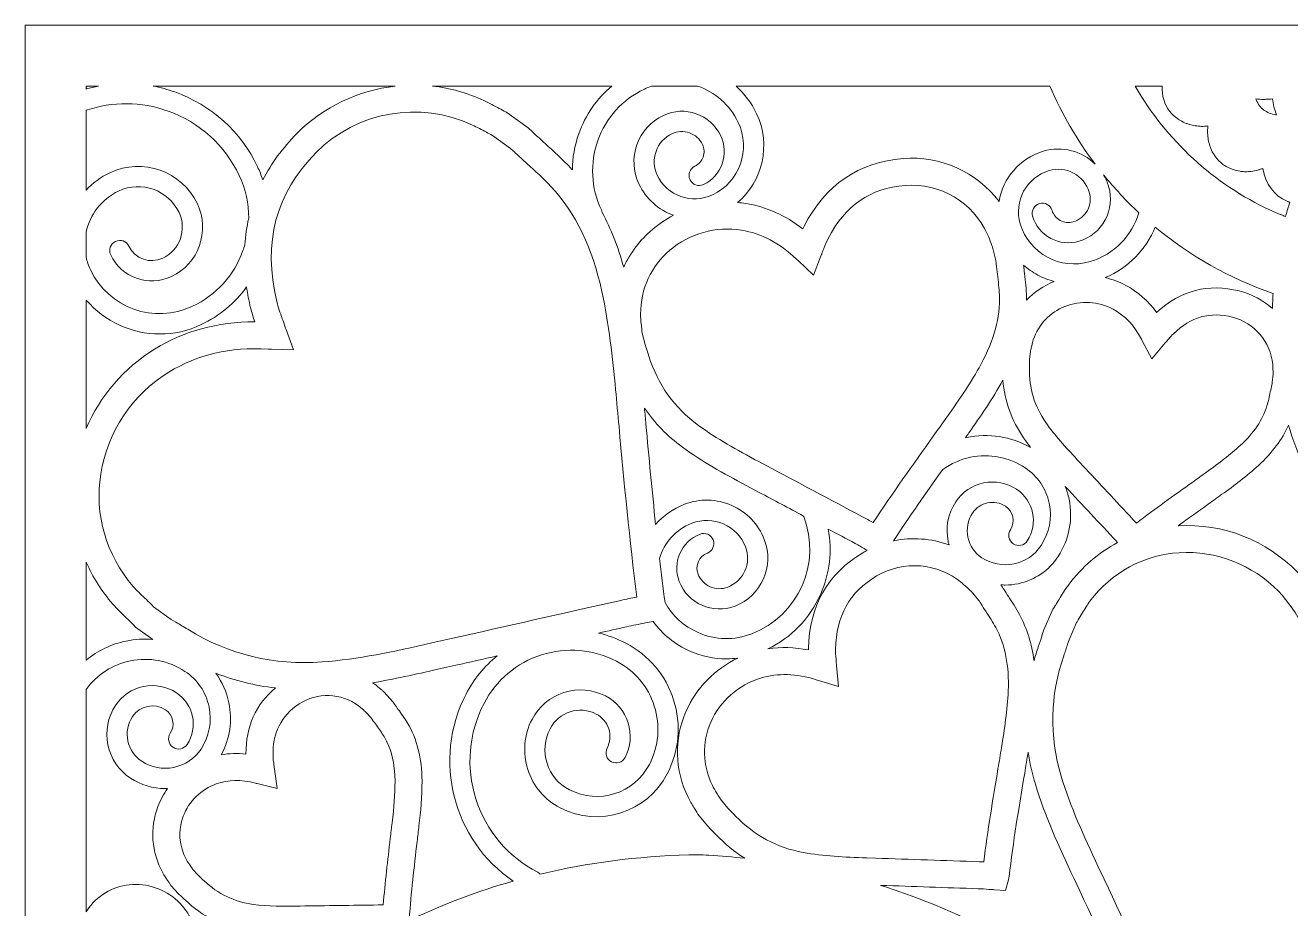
# Model space of a CAD drawing. Header units: millimetres. Extents: x 31 to 886, y -1164 to 562.
# Drawn here: x 31.5 to 218.8, y -733.7 to -602.9 of the extents above; entities that cross this region are included whole.
import ezdxf

# ---------------------------------------------------------------- set-up
doc = ezdxf.new("R2010")
doc.units = ezdxf.units.MM
doc.header["$MEASUREMENT"] = 0
doc.layers.add('Layer 2', color=7, linetype='Continuous')

msp = doc.modelspace()

# ---------------------------------------------------------------- linework, layer by layer
at = {"layer": 'Layer 2', "lineweight": 0}
msp.add_lwpolyline([(31.47, -602.86), (31.47, -1164.08), (190.16, -1164.08), (416.77, -1164.08), (416.77, -1010.46), (416.77, -602.86), (31.47, -602.86)], dxfattribs=at)
for points, knots in [([(42.3, -611.86), (41.69, -611.98), (41.08, -612.12), (40.47, -612.3), (40.47, -612.3), (40.47, -611.86), (40.47, -611.86), (40.47, -611.86), (42.3, -611.86), (42.3, -611.86)], [0, 0, 0, 0, 1, 1, 1, 2, 2, 2, 3, 3, 3, 3]), ([(71.67, -618.89), (69.56, -621.02), (67.88, -623.31), (66.63, -625.74), (66.4, -625.08), (66.15, -624.43), (65.85, -623.8), (63.38, -618.59), (59.03, -614.66), (53.61, -612.73), (52.55, -612.35), (51.48, -612.06), (50.41, -611.86), (50.41, -611.86), (86.23, -611.86), (86.23, -611.86), (80.82, -612.47), (75.65, -614.87), (71.67, -618.89)], [0, 0, 0, 0, 1, 1, 1, 2, 2, 2, 3, 3, 3, 4, 4, 4, 5, 5, 5, 6, 6, 6, 6]), ([(118.29, -611.86), (116.08, -613.71), (114.39, -616.13), (113.4, -618.92), (112.78, -620.66), (112.47, -622.46), (112.45, -624.26), (112.37, -624.18), (112.3, -624.09), (112.22, -624.01), (111, -622.7), (109.68, -621.5), (108.41, -620.34), (107.85, -619.84), (107.29, -619.33), (106.74, -618.81), (106.54, -618.63), (106.34, -618.44), (106.14, -618.26), (106.14, -618.26), (105.89, -618.04), (105.89, -618.04), (105.89, -618.04), (102.73, -615.75), (102.73, -615.75), (102.73, -615.75), (102.61, -615.68), (102.61, -615.68), (102.28, -615.51), (101.95, -615.34), (101.63, -615.16), (100.9, -614.77), (100.14, -614.37), (99.36, -614), (96.92, -612.86), (94.36, -612.15), (91.77, -611.86), (91.77, -611.86), (118.29, -611.86), (118.29, -611.86)], [0, 0, 0, 0, 1, 1, 1, 2, 2, 2, 3, 3, 3, 4, 4, 4, 5, 5, 5, 6, 6, 6, 7, 7, 7, 8, 8, 8, 9, 9, 9, 10, 10, 10, 11, 11, 11, 12, 12, 12, 13, 13, 13, 13]), ([(116.87, -630.56), (116.85, -630.43), (116.81, -630.3), (116.75, -630.18), (115.21, -626.94), (115.03, -623.3), (116.23, -619.92), (117.43, -616.54), (119.87, -613.84), (123.11, -612.3), (123.46, -612.13), (123.82, -611.98), (124.19, -611.86), (124.19, -611.86), (130.97, -611.86), (130.97, -611.86), (133.53, -612.74), (135.76, -614.6), (137.01, -617.24), (138.91, -621.24), (137.21, -626.05), (133.2, -627.96), (130.14, -629.41), (126.47, -628.11), (125.02, -625.05), (124.49, -623.94), (124.43, -622.69), (124.84, -621.53), (125.25, -620.37), (126.09, -619.44), (127.2, -618.91), (128.02, -618.52), (128.94, -618.47), (129.79, -618.78), (130.65, -619.08), (131.33, -619.7), (131.72, -620.52), (131.99, -621.1), (132.03, -621.75), (131.81, -622.36), (131.6, -622.96), (131.16, -623.45), (130.58, -623.73), (129.83, -624.08), (129.51, -624.98), (129.87, -625.73), (130.22, -626.47), (131.12, -626.79), (131.87, -626.44), (133.17, -625.82), (134.16, -624.72), (134.64, -623.36), (135.12, -622), (135.05, -620.53), (134.43, -619.23), (132.91, -616.05), (129.1, -614.69), (125.92, -616.2), (124.08, -617.08), (122.69, -618.61), (122.01, -620.53), (121.33, -622.44), (121.44, -624.51), (122.31, -626.34), (123.38, -628.59), (125.25, -630.19), (127.41, -630.99), (126.32, -631.56), (125.28, -632.26), (124.32, -633.08), (122.47, -634.65), (121.03, -636.54), (120.05, -638.66), (119.23, -635.69), (118.18, -633), (116.87, -630.56)], [0, 0, 0, 0, 1, 1, 1, 2, 2, 2, 3, 3, 3, 4, 4, 4, 5, 5, 5, 6, 6, 6, 7, 7, 7, 8, 8, 8, 9, 9, 9, 10, 10, 10, 11, 11, 11, 12, 12, 12, 13, 13, 13, 14, 14, 14, 15, 15, 15, 16, 16, 16, 17, 17, 17, 18, 18, 18, 19, 19, 19, 20, 20, 20, 21, 21, 21, 22, 22, 22, 23, 23, 23, 24, 24, 24, 25, 25, 25, 25]), ([(189.84, -623.41), (187.89, -621.49), (184.97, -620.66), (182.17, -621.5), (178.63, -622.55), (176.19, -625.52), (175.62, -628.93), (172.31, -624.61), (166.98, -622.14), (161.41, -622.58), (154.86, -623.09), (149.93, -626.46), (146.76, -632.59), (146.69, -632.73), (146.63, -632.87), (146.56, -633), (143.97, -630.99), (141.14, -629.73), (138.12, -629.24), (137.71, -629.18), (137.31, -629.13), (136.91, -629.1), (140.62, -625.93), (141.91, -620.55), (139.72, -615.95), (138.96, -614.36), (137.93, -612.98), (136.7, -611.86), (136.7, -611.86), (183.14, -611.86), (183.14, -611.86), (184.92, -616), (187.18, -619.87), (189.84, -623.41)], [0, 0, 0, 0, 1, 1, 1, 2, 2, 2, 3, 3, 3, 4, 4, 4, 5, 5, 5, 6, 6, 6, 7, 7, 7, 8, 8, 8, 9, 9, 9, 10, 10, 10, 11, 11, 11, 11]), ([(199.76, -611.86), (199.69, -613.25), (200.08, -614.55), (200.9, -615.61), (201.21, -616), (201.58, -616.36), (202.02, -616.68), (202.19, -616.81), (202.35, -616.9), (202.48, -616.97), (202.72, -617.11), (202.98, -617.25), (203.31, -617.38), (203.46, -617.43), (203.61, -617.48), (203.81, -617.53), (203.81, -617.53), (203.85, -617.55), (203.85, -617.55), (204.07, -617.61), (204.33, -617.68), (204.65, -617.73), (204.83, -617.75), (205.01, -617.77), (205.13, -617.78), (205.13, -617.78), (205.23, -617.79), (205.23, -617.79), (205.4, -617.81), (205.69, -617.84), (206.08, -617.8), (206.25, -617.79), (206.4, -617.77), (206.54, -617.76), (206.54, -617.76), (206.52, -617.92), (206.52, -617.92), (206.51, -618.07), (206.49, -618.26), (206.48, -618.44), (206.48, -618.75), (206.51, -619.01), (206.52, -619.1), (206.52, -619.1), (206.53, -619.24), (206.53, -619.24), (206.54, -619.4), (206.55, -619.58), (206.58, -619.77), (206.64, -620.1), (206.72, -620.36), (206.76, -620.47), (206.76, -620.47), (206.79, -620.57), (206.79, -620.57), (206.82, -620.7), (206.87, -620.89), (206.96, -621.1), (207.11, -621.46), (207.28, -621.74), (207.35, -621.85), (207.35, -621.85), (207.37, -621.88), (207.37, -621.88), (207.46, -622.05), (207.56, -622.21), (207.66, -622.35), (207.97, -622.75), (208.32, -623.11), (208.71, -623.41), (209.05, -623.67), (209.42, -623.88), (209.87, -624.07), (209.96, -624.11), (210.06, -624.15), (210.13, -624.18), (210.53, -624.32), (210.93, -624.42), (211.3, -624.47), (211.38, -624.49), (211.46, -624.5), (211.56, -624.5), (211.73, -624.52), (211.92, -624.53), (212.1, -624.53), (212.1, -624.53), (212.11, -624.53), (212.11, -624.53), (212.22, -624.54), (212.4, -624.53), (212.52, -624.52), (212.52, -624.52), (212.56, -624.51), (212.56, -624.51), (212.67, -624.51), (212.79, -624.5), (212.88, -624.49), (213.27, -624.44), (213.64, -624.37), (214.01, -624.27), (214.08, -624.25), (214.15, -624.23), (214.22, -624.2), (214.37, -624.15), (214.53, -624.1), (214.68, -624.04), (215.06, -626.33), (216.35, -628.13), (218.25, -628.9), (218.33, -628.94), (218.42, -628.97), (218.51, -629), (218.56, -629.02), (218.61, -629.03), (218.65, -629.05), (218.62, -629.14), (218.59, -629.23), (218.57, -629.32), (218.36, -629.97), (218.19, -630.58), (218.02, -631.18), (217.9, -631.14), (217.77, -631.08), (217.66, -631.04), (217.6, -631.01), (217.53, -630.97), (217.42, -630.93), (217.42, -630.93), (217.33, -630.89), (217.33, -630.89), (217.31, -630.88), (217.26, -630.86), (217.24, -630.85), (216.78, -630.68), (216.26, -630.44), (215.9, -630.27), (215.9, -630.27), (215.8, -630.23), (215.8, -630.23), (207.41, -626.36), (200.35, -619.88), (195.78, -611.86), (195.78, -611.86), (199.76, -611.86), (199.76, -611.86)], [0, 0, 0, 0, 1, 1, 1, 2, 2, 2, 3, 3, 3, 4, 4, 4, 5, 5, 5, 6, 6, 6, 7, 7, 7, 8, 8, 8, 9, 9, 9, 10, 10, 10, 11, 11, 11, 12, 12, 12, 13, 13, 13, 14, 14, 14, 15, 15, 15, 16, 16, 16, 17, 17, 17, 18, 18, 18, 19, 19, 19, 20, 20, 20, 21, 21, 21, 22, 22, 22, 23, 23, 23, 24, 24, 24, 25, 25, 25, 26, 26, 26, 27, 27, 27, 28, 28, 28, 29, 29, 29, 30, 30, 30, 31, 31, 31, 32, 32, 32, 33, 33, 33, 34, 34, 34, 35, 35, 35, 36, 36, 36, 37, 37, 37, 38, 38, 38, 39, 39, 39, 40, 40, 40, 41, 41, 41, 42, 42, 42, 43, 43, 43, 44, 44, 44, 45, 45, 45, 46, 46, 46, 47, 47, 47, 48, 48, 48, 48]), ([(40.47, -615.44), (44.4, -614.11), (48.63, -614.14), (52.6, -615.55), (57.27, -617.22), (61.01, -620.6), (63.13, -625.08), (64.09, -627.09), (64.56, -629.25), (64.54, -631.41), (64.25, -632.69), (64.05, -634.01), (63.96, -635.37), (63.88, -635.65), (63.79, -635.93), (63.69, -636.21), (62.39, -639.87), (59.74, -642.8), (56.22, -644.46), (50.57, -647.14), (43.8, -644.73), (41.12, -639.08), (40.82, -638.46), (40.61, -637.82), (40.47, -637.17), (40.47, -637.17), (40.47, -633.49), (40.47, -633.49), (41.03, -630.91), (42.73, -628.61), (45.29, -627.39), (48.63, -625.81), (52.65, -627.24), (54.23, -630.58), (55.43, -633.11), (54.35, -636.14), (51.82, -637.34), (49.95, -638.23), (47.7, -637.43), (46.82, -635.56), (46.46, -634.81), (45.57, -634.49), (44.82, -634.85), (44.07, -635.2), (43.75, -636.1), (44.11, -636.84), (45.7, -640.21), (49.74, -641.65), (53.11, -640.05), (57.13, -638.15), (58.85, -633.32), (56.94, -629.3), (54.65, -624.46), (48.84, -622.39), (44, -624.68), (42.63, -625.33), (41.45, -626.21), (40.47, -627.26), (40.47, -627.26), (40.47, -615.44), (40.47, -615.44)], [0, 0, 0, 0, 1, 1, 1, 2, 2, 2, 3, 3, 3, 4, 4, 4, 5, 5, 5, 6, 6, 6, 7, 7, 7, 8, 8, 8, 9, 9, 9, 10, 10, 10, 11, 11, 11, 12, 12, 12, 13, 13, 13, 14, 14, 14, 15, 15, 15, 16, 16, 16, 17, 17, 17, 18, 18, 18, 19, 19, 19, 20, 20, 20, 20]), ([(97.66, -617.62), (98.35, -617.94), (99.02, -618.3), (99.73, -618.69), (100.03, -618.85), (100.33, -619.01), (100.63, -619.16), (100.63, -619.16), (103.28, -621.08), (103.28, -621.08), (103.28, -621.08), (103.46, -621.23), (103.46, -621.23), (103.64, -621.4), (103.82, -621.56), (104, -621.73), (104.57, -622.26), (105.15, -622.78), (105.72, -623.31), (106.99, -624.46), (108.19, -625.54), (109.28, -626.73), (112.95, -630.69), (115.42, -635.78), (116.82, -642.27), (117.87, -647.1), (118.42, -652.11), (118.86, -656.81), (119.03, -658.63), (119.19, -660.46), (119.36, -662.28), (120.12, -670.56), (120.9, -679.1), (122.02, -687.52), (121.23, -687.67), (120.42, -687.82), (119.61, -688), (111.18, -689.9), (102.75, -691.8), (94.33, -693.71), (94.33, -693.71), (91.66, -694.31), (91.66, -694.31), (85.93, -695.61), (80.75, -696.71), (75.4, -697.12), (68.3, -697.66), (61.61, -696.03), (55.51, -692.28), (54.93, -691.92), (54.35, -691.58), (53.77, -691.24), (53.77, -691.24), (53.08, -690.83), (53.08, -690.83), (53.08, -690.83), (50.46, -688.94), (50.46, -688.94), (50.34, -688.81), (50.23, -688.69), (50.1, -688.57), (49.79, -688.26), (49.47, -687.96), (49.15, -687.66), (48.53, -687.08), (47.95, -686.53), (47.45, -685.95), (43.41, -681.22), (41.7, -675.31), (42.64, -669.31), (43.63, -663.04), (47.3, -657.54), (52.72, -654.21), (56.96, -651.61), (61.77, -650.49), (67.43, -650.79), (67.59, -650.8), (67.74, -650.81), (67.92, -650.81), (67.92, -650.81), (71.17, -650.93), (71.17, -650.93), (71.17, -650.93), (70.07, -647.9), (70.07, -647.9), (70.02, -647.77), (69.98, -647.67), (69.95, -647.56), (69.81, -647.14), (69.66, -646.72), (69.51, -646.3), (69.2, -645.42), (68.91, -644.59), (68.71, -643.77), (66.61, -634.98), (68.51, -627.76), (74.51, -621.71), (80.55, -615.61), (89.86, -613.96), (97.66, -617.62)], [0, 0, 0, 0, 1, 1, 1, 2, 2, 2, 3, 3, 3, 4, 4, 4, 5, 5, 5, 6, 6, 6, 7, 7, 7, 8, 8, 8, 9, 9, 9, 10, 10, 10, 11, 11, 11, 12, 12, 12, 13, 13, 13, 14, 14, 14, 15, 15, 15, 16, 16, 16, 17, 17, 17, 18, 18, 18, 19, 19, 19, 20, 20, 20, 21, 21, 21, 22, 22, 22, 23, 23, 23, 24, 24, 24, 25, 25, 25, 26, 26, 26, 27, 27, 27, 28, 28, 28, 29, 29, 29, 30, 30, 30, 31, 31, 31, 32, 32, 32, 33, 33, 33, 33]), ([(214.8, -613.83), (214.9, -613.83), (215.01, -613.82), (215.12, -613.81), (215.39, -613.81), (215.72, -613.79), (216.08, -613.74), (216.18, -614.56), (216.39, -615.35), (216.7, -616.11), (216.65, -616.1), (216.61, -616.1), (216.56, -616.1), (216.24, -616.06), (215.92, -615.98), (215.61, -615.85), (215.31, -615.72), (215.05, -615.57), (214.82, -615.4), (214.59, -615.22), (214.38, -615.01), (214.19, -614.76), (213.98, -614.5), (213.82, -614.21), (213.7, -613.91), (213.68, -613.86), (213.66, -613.81), (213.64, -613.75), (214.03, -613.8), (214.41, -613.83), (214.8, -613.83)], [0, 0, 0, 0, 1, 1, 1, 2, 2, 2, 3, 3, 3, 4, 4, 4, 5, 5, 5, 6, 6, 6, 7, 7, 7, 8, 8, 8, 9, 9, 9, 10, 10, 10, 10]), ([(196.31, -630.61), (195.31, -633.96), (192.69, -636.77), (189.09, -637.84), (184.7, -639.15), (180.07, -636.65), (178.76, -632.26), (177.76, -628.91), (179.67, -625.37), (183.02, -624.37), (184.25, -624.01), (185.54, -624.14), (186.66, -624.74), (187.78, -625.35), (188.6, -626.36), (188.96, -627.58), (189.23, -628.48), (189.13, -629.43), (188.69, -630.26), (188.24, -631.08), (187.5, -631.69), (186.6, -631.96), (185.95, -632.15), (185.27, -632.08), (184.68, -631.76), (184.09, -631.44), (183.66, -630.91), (183.47, -630.27), (183.23, -629.47), (182.4, -629.02), (181.6, -629.26), (180.81, -629.49), (180.36, -630.33), (180.59, -631.12), (181.02, -632.53), (181.96, -633.7), (183.26, -634.4), (184.55, -635.1), (186.04, -635.25), (187.46, -634.83), (189.12, -634.33), (190.5, -633.22), (191.33, -631.68), (192.15, -630.15), (192.34, -628.39), (191.84, -626.72), (191.65, -626.1), (191.4, -625.52), (191.08, -624.99), (192.7, -626.98), (194.44, -628.86), (196.31, -630.61)], [0, 0, 0, 0, 1, 1, 1, 2, 2, 2, 3, 3, 3, 4, 4, 4, 5, 5, 5, 6, 6, 6, 7, 7, 7, 8, 8, 8, 9, 9, 9, 10, 10, 10, 11, 11, 11, 12, 12, 12, 13, 13, 13, 14, 14, 14, 15, 15, 15, 16, 16, 16, 17, 17, 17, 17]), ([(175.67, -642.78), (175.78, -646.1), (174.89, -649.46), (172.92, -653.07), (171.52, -655.64), (169.9, -658.05), (167.89, -660.87), (167.22, -661.82), (166.54, -662.76), (165.87, -663.71), (162.91, -667.86), (159.86, -672.13), (156.99, -676.48), (156.73, -676.34), (156.46, -676.19), (156.19, -676.04), (151.46, -673.52), (146.72, -671), (141.98, -668.48), (141.98, -668.48), (140.05, -667.45), (140.05, -667.45), (136.77, -665.7), (133.83, -664.09), (131.11, -662.09), (127.53, -659.44), (125.13, -656.09), (123.77, -651.82), (123.64, -651.41), (123.5, -651), (123.37, -650.6), (123.37, -650.6), (123.21, -650.13), (123.21, -650.13), (123.21, -650.13), (122.75, -648.23), (122.75, -648.23), (122.75, -648.13), (122.75, -648.03), (122.74, -647.94), (122.71, -647.65), (122.68, -647.37), (122.65, -647.08), (122.6, -646.57), (122.55, -646.08), (122.55, -645.63), (122.56, -641.87), (124.11, -638.5), (126.9, -636.13), (129.78, -633.69), (133.74, -632.59), (137.48, -633.19), (140.46, -633.67), (143.13, -635.08), (145.63, -637.48), (145.7, -637.55), (145.78, -637.62), (145.87, -637.7), (145.87, -637.7), (148.17, -639.84), (148.17, -639.84), (148.17, -639.84), (149.29, -636.9), (149.29, -636.9), (149.32, -636.83), (149.34, -636.78), (149.36, -636.72), (149.47, -636.45), (149.58, -636.18), (149.68, -635.91), (149.89, -635.38), (150.09, -634.87), (150.32, -634.43), (152.84, -629.54), (156.57, -626.97), (161.72, -626.57), (166.89, -626.16), (171.78, -629.07), (173.9, -633.81), (174.09, -634.24), (174.27, -634.69), (174.45, -635.16), (174.52, -635.34), (174.59, -635.53), (174.66, -635.71), (174.66, -635.71), (175.13, -637.66), (175.13, -637.66), (175.13, -637.66), (175.14, -637.76), (175.14, -637.76), (175.16, -637.91), (175.18, -638.06), (175.2, -638.22), (175.25, -638.71), (175.31, -639.21), (175.37, -639.71), (175.51, -640.78), (175.63, -641.79), (175.67, -642.78)], [0, 0, 0, 0, 1, 1, 1, 2, 2, 2, 3, 3, 3, 4, 4, 4, 5, 5, 5, 6, 6, 6, 7, 7, 7, 8, 8, 8, 9, 9, 9, 10, 10, 10, 11, 11, 11, 12, 12, 12, 13, 13, 13, 14, 14, 14, 15, 15, 15, 16, 16, 16, 17, 17, 17, 18, 18, 18, 19, 19, 19, 20, 20, 20, 21, 21, 21, 22, 22, 22, 23, 23, 23, 24, 24, 24, 25, 25, 25, 26, 26, 26, 27, 27, 27, 28, 28, 28, 29, 29, 29, 30, 30, 30, 31, 31, 31, 32, 32, 32, 33, 33, 33, 33]), ([(216.18, -642.57), (216.13, -643.32), (216.11, -644.07), (216.09, -644.81), (214.71, -643.59), (213.03, -642.67), (211.16, -642.19), (206.62, -641.03), (202.51, -642.1), (198.94, -645.37), (197.7, -643.66), (196.18, -642.32), (194.4, -641.37), (193.42, -640.85), (192.38, -640.47), (191.33, -640.22), (194.78, -638.78), (197.38, -636.03), (198.73, -632.74), (203.85, -637), (209.74, -640.35), (216.18, -642.57)], [0, 0, 0, 0, 1, 1, 1, 2, 2, 2, 3, 3, 3, 4, 4, 4, 5, 5, 5, 6, 6, 6, 7, 7, 7, 7]), ([(179.67, -643.56), (179.68, -643.25), (179.67, -642.95), (179.66, -642.64), (179.62, -641.47), (179.48, -640.32), (179.34, -639.22), (179.31, -638.93), (179.28, -638.65), (179.24, -638.36), (179.88, -638.92), (180.58, -639.42), (181.34, -639.83), (182.13, -640.25), (182.95, -640.58), (183.79, -640.8), (182.21, -641.44), (180.82, -642.38), (179.67, -643.56)], [0, 0, 0, 0, 1, 1, 1, 2, 2, 2, 3, 3, 3, 4, 4, 4, 5, 5, 5, 6, 6, 6, 6]), ([(64.82, -644.7), (64.99, -645.41), (65.21, -646.09), (65.43, -646.75), (59.91, -646.79), (54.94, -648.15), (50.62, -650.8), (46.05, -653.61), (42.54, -657.73), (40.47, -662.55), (40.47, -662.55), (40.47, -643.53), (40.47, -643.53), (43.22, -646.74), (47.24, -648.56), (51.39, -648.56), (53.44, -648.56), (55.53, -648.11), (57.51, -647.18), (60.23, -645.89), (62.52, -643.96), (64.23, -641.59), (64.37, -642.61), (64.57, -643.65), (64.82, -644.7)], [0, 0, 0, 0, 1, 1, 1, 2, 2, 2, 3, 3, 3, 4, 4, 4, 5, 5, 5, 6, 6, 6, 7, 7, 7, 8, 8, 8, 8]), ([(216.07, -655.75), (216.07, -655.75), (216.06, -655.8), (216.06, -655.8), (216.04, -655.9), (216.02, -656), (215.99, -656.1), (215.92, -656.44), (215.84, -656.78), (215.77, -657.13), (215.62, -657.85), (215.48, -658.53), (215.28, -659.18), (214.64, -661.29), (213.34, -663.22), (211.31, -665.08), (209.82, -666.45), (208.22, -667.66), (206.28, -669.05), (205.61, -669.53), (204.95, -670), (204.28, -670.48), (201.54, -672.44), (198.71, -674.46), (195.96, -676.57), (195.94, -676.55), (195.92, -676.53), (195.9, -676.51), (193.4, -673.82), (190.89, -671.14), (188.39, -668.46), (188.39, -668.46), (187.19, -667.17), (187.19, -667.17), (185.43, -665.29), (183.87, -663.58), (182.55, -661.68), (180.85, -659.23), (180.06, -656.58), (180.13, -653.59), (180.14, -653.28), (180.14, -652.97), (180.14, -652.66), (180.14, -652.66), (180.14, -652.36), (180.14, -652.36), (180.14, -652.36), (180.26, -651.09), (180.26, -651.09), (180.28, -651.03), (180.29, -650.98), (180.31, -650.92), (180.36, -650.73), (180.4, -650.53), (180.45, -650.33), (180.52, -649.99), (180.6, -649.67), (180.69, -649.41), (181.49, -647.1), (183.15, -645.35), (185.37, -644.48), (187.66, -643.58), (190.33, -643.74), (192.51, -644.9), (194.27, -645.84), (195.63, -647.28), (196.68, -649.32), (196.71, -649.4), (196.75, -649.47), (196.8, -649.56), (196.8, -649.56), (198.25, -652.25), (198.25, -652.25), (198.25, -652.25), (200.23, -649.88), (200.23, -649.88), (200.26, -649.85), (200.28, -649.82), (200.3, -649.79), (200.44, -649.63), (200.57, -649.48), (200.71, -649.32), (200.96, -649.03), (201.19, -648.75), (201.42, -648.53), (204.03, -646.03), (206.89, -645.22), (210.17, -646.07), (213.42, -646.9), (215.82, -649.72), (216.12, -653.08), (216.15, -653.39), (216.16, -653.71), (216.18, -654.06), (216.18, -654.19), (216.19, -654.31), (216.19, -654.44), (216.19, -654.44), (216.07, -655.75), (216.07, -655.75)], [0, 0, 0, 0, 1, 1, 1, 2, 2, 2, 3, 3, 3, 4, 4, 4, 5, 5, 5, 6, 6, 6, 7, 7, 7, 8, 8, 8, 9, 9, 9, 10, 10, 10, 11, 11, 11, 12, 12, 12, 13, 13, 13, 14, 14, 14, 15, 15, 15, 16, 16, 16, 17, 17, 17, 18, 18, 18, 19, 19, 19, 20, 20, 20, 21, 21, 21, 22, 22, 22, 23, 23, 23, 24, 24, 24, 25, 25, 25, 26, 26, 26, 27, 27, 27, 28, 28, 28, 29, 29, 29, 30, 30, 30, 31, 31, 31, 32, 32, 32, 33, 33, 33, 33]), ([(179.26, -663.95), (179.59, -664.44), (179.94, -664.9), (180.29, -665.36), (177.4, -663.73), (174.07, -663.21), (170.79, -663.88), (170.73, -663.89), (170.68, -663.91), (170.63, -663.92), (170.8, -663.68), (170.98, -663.43), (171.15, -663.19), (172.87, -660.77), (174.65, -658.17), (176.19, -655.42), (176.44, -658.5), (177.47, -661.36), (179.26, -663.95)], [0, 0, 0, 0, 1, 1, 1, 2, 2, 2, 3, 3, 3, 4, 4, 4, 5, 5, 5, 6, 6, 6, 6]), ([(126.17, -688.31), (125.87, -686.15), (125.59, -683.97), (125.34, -681.79), (126.02, -679.49), (127.73, -677.51), (130.14, -676.58), (131.66, -675.99), (133.33, -676.02), (134.83, -676.68), (136.33, -677.35), (137.48, -678.55), (138.08, -680.08), (139, -682.45), (137.82, -685.13), (135.45, -686.05), (134.6, -686.37), (133.68, -686.35), (132.85, -685.99), (132.03, -685.62), (131.39, -684.96), (131.06, -684.11), (130.58, -682.87), (131.2, -681.47), (132.44, -680.99), (133.21, -680.69), (133.59, -679.82), (133.29, -679.05), (133, -678.28), (132.12, -677.9), (131.35, -678.2), (128.57, -679.27), (127.19, -682.42), (128.27, -685.2), (129.54, -688.48), (133.25, -690.12), (136.53, -688.84), (140.44, -687.33), (142.39, -682.91), (140.87, -679), (139.99, -676.72), (138.28, -674.93), (136.04, -673.94), (133.81, -672.96), (131.33, -672.9), (129.05, -673.78), (127.35, -674.44), (125.91, -675.48), (124.78, -676.76), (124.25, -671.78), (123.79, -666.8), (123.34, -661.91), (123.27, -661.12), (123.2, -660.33), (123.12, -659.53), (124.63, -661.73), (126.51, -663.66), (128.74, -665.3), (131.68, -667.47), (134.75, -669.16), (138.17, -670.98), (138.17, -670.98), (140.1, -672.01), (140.1, -672.01), (142.3, -673.17), (144.49, -674.34), (146.68, -675.51), (146.69, -675.53), (146.69, -675.56), (146.7, -675.58), (149.38, -682.48), (145.94, -690.27), (139.04, -692.94), (136.44, -693.95), (133.61, -693.89), (131.06, -692.76), (128.96, -691.84), (127.26, -690.28), (126.17, -688.31)], [0, 0, 0, 0, 1, 1, 1, 2, 2, 2, 3, 3, 3, 4, 4, 4, 5, 5, 5, 6, 6, 6, 7, 7, 7, 8, 8, 8, 9, 9, 9, 10, 10, 10, 11, 11, 11, 12, 12, 12, 13, 13, 13, 14, 14, 14, 15, 15, 15, 16, 16, 16, 17, 17, 17, 18, 18, 18, 19, 19, 19, 20, 20, 20, 21, 21, 21, 22, 22, 22, 23, 23, 23, 24, 24, 24, 25, 25, 25, 26, 26, 26, 26]), ([(227.49, -694.87), (227.01, -695.1), (226.56, -695.36), (226.12, -695.62), (225, -690.98), (222.89, -687.04), (219.84, -683.88), (215.21, -679.1), (208.77, -676.58), (202.14, -676.95), (203.64, -675.86), (205.14, -674.79), (206.61, -673.73), (207.28, -673.26), (207.94, -672.78), (208.61, -672.3), (210.39, -671.02), (212.28, -669.62), (214.01, -668.03), (216.05, -666.16), (217.52, -664.19), (218.46, -662.06), (221.09, -670.75), (225.83, -678.76), (232.39, -685.33), (234.96, -687.89), (237.73, -690.18), (240.66, -692.17), (236.39, -691.79), (231.99, -692.69), (227.49, -694.87)], [0, 0, 0, 0, 1, 1, 1, 2, 2, 2, 3, 3, 3, 4, 4, 4, 5, 5, 5, 6, 6, 6, 7, 7, 7, 8, 8, 8, 9, 9, 9, 10, 10, 10, 10]), ([(167.27, -668.63), (168.48, -667.76), (169.88, -667.13), (171.39, -666.82), (174.21, -666.24), (177.08, -666.79), (179.47, -668.37), (181.33, -669.59), (182.59, -671.45), (183.04, -673.63), (183.49, -675.8), (183.07, -678.01), (181.85, -679.87), (180.92, -681.28), (179.49, -682.25), (177.83, -682.59), (176.17, -682.93), (174.48, -682.61), (173.07, -681.68), (172, -680.98), (171.27, -679.9), (171.01, -678.66), (170.76, -677.41), (171, -676.13), (171.7, -675.07), (172.22, -674.28), (173.01, -673.75), (173.93, -673.56), (174.85, -673.37), (175.79, -673.55), (176.57, -674.06), (177.73, -674.82), (178.05, -676.39), (177.29, -677.55), (176.84, -678.24), (177.03, -679.17), (177.72, -679.62), (178.41, -680.08), (179.34, -679.89), (179.8, -679.19), (181.47, -676.65), (180.76, -673.23), (178.22, -671.56), (176.77, -670.6), (175.03, -670.27), (173.32, -670.62), (171.62, -670.97), (170.15, -671.97), (169.2, -673.42), (168.05, -675.15), (167.66, -677.23), (168.08, -679.26), (168.11, -679.44), (168.16, -679.61), (168.21, -679.78), (165.58, -678.83), (162.73, -678.62), (160, -679.19), (162.33, -675.62), (164.81, -672.09), (167.27, -668.63)], [0, 0, 0, 0, 1, 1, 1, 2, 2, 2, 3, 3, 3, 4, 4, 4, 5, 5, 5, 6, 6, 6, 7, 7, 7, 8, 8, 8, 9, 9, 9, 10, 10, 10, 11, 11, 11, 12, 12, 12, 13, 13, 13, 14, 14, 14, 15, 15, 15, 16, 16, 16, 17, 17, 17, 18, 18, 18, 19, 19, 19, 20, 20, 20, 20]), ([(181.96, -693.27), (181.78, -693.81), (181.61, -694.34), (181.42, -694.88), (181.19, -695.56), (180.98, -696.24), (180.79, -696.93), (180.46, -694.43), (179.75, -692.18), (178.65, -690.11), (178.14, -689.16), (177.57, -688.28), (177.01, -687.43), (176.77, -687.07), (176.53, -686.7), (176.3, -686.34), (176.22, -686.2), (176.13, -686.07), (176.04, -685.94), (176.04, -685.94), (175.93, -685.77), (175.93, -685.77), (175.93, -685.77), (175.88, -685.7), (175.88, -685.7), (176.1, -685.72), (176.31, -685.73), (176.53, -685.73), (177.17, -685.73), (177.8, -685.66), (178.44, -685.53), (180.88, -685.03), (182.98, -683.6), (184.35, -681.51), (186.01, -678.99), (186.59, -675.98), (185.98, -673.02), (185.85, -672.37), (185.66, -671.75), (185.42, -671.14), (185.42, -671.14), (185.46, -671.19), (185.46, -671.19), (187.97, -673.87), (190.48, -676.55), (192.98, -679.24), (193.04, -679.3), (193.1, -679.38), (193.16, -679.45), (190.37, -680.94), (187.89, -683.05), (185.88, -685.73), (185.35, -686.43), (184.92, -687.16), (184.5, -687.86), (184.32, -688.16), (184.14, -688.47), (183.95, -688.77), (183.91, -688.84), (183.85, -688.91), (183.8, -688.99), (183.8, -688.99), (183.58, -689.3), (183.58, -689.3), (183.58, -689.3), (182.27, -692.34), (182.27, -692.34), (182.27, -692.34), (181.96, -693.27), (181.96, -693.27)], [0, 0, 0, 0, 1, 1, 1, 2, 2, 2, 3, 3, 3, 4, 4, 4, 5, 5, 5, 6, 6, 6, 7, 7, 7, 8, 8, 8, 9, 9, 9, 10, 10, 10, 11, 11, 11, 12, 12, 12, 13, 13, 13, 14, 14, 14, 15, 15, 15, 16, 16, 16, 17, 17, 17, 18, 18, 18, 19, 19, 19, 20, 20, 20, 21, 21, 21, 22, 22, 22, 23, 23, 23, 23]), ([(150.34, -677.46), (151.66, -678.16), (152.99, -678.87), (154.31, -679.57), (154.82, -679.85), (155.32, -680.14), (155.86, -680.45), (155.94, -680.49), (156.02, -680.54), (156.11, -680.59), (155.89, -680.71), (155.67, -680.82), (155.46, -680.95), (150.25, -684.03), (147.54, -688.8), (147.41, -695.14), (147.41, -695.21), (147.4, -695.28), (147.4, -695.34), (145.34, -694.94), (143.33, -694.89), (141.38, -695.19), (144.87, -693.5), (147.63, -690.65), (149.21, -687.06), (150.56, -684), (150.94, -680.68), (150.34, -677.46)], [0, 0, 0, 0, 1, 1, 1, 2, 2, 2, 3, 3, 3, 4, 4, 4, 5, 5, 5, 6, 6, 6, 7, 7, 7, 8, 8, 8, 9, 9, 9, 9]), ([(256.85, -718.1), (256.7, -718.74), (256.52, -719.39), (256.33, -720.07), (256.25, -720.35), (256.17, -720.63), (256.1, -720.91), (256.1, -720.91), (254.97, -723.53), (254.97, -723.53), (254.97, -723.53), (254.87, -723.7), (254.87, -723.7), (254.77, -723.88), (254.66, -724.07), (254.55, -724.25), (254.2, -724.84), (253.86, -725.44), (253.52, -726.03), (252.78, -727.33), (252.08, -728.56), (251.27, -729.72), (248.59, -733.59), (244.72, -736.65), (239.45, -739.06), (235.52, -740.87), (231.32, -742.29), (227.38, -743.56), (225.85, -744.05), (224.31, -744.54), (222.78, -745.02), (215.88, -747.22), (208.77, -749.49), (201.81, -752.02), (201.56, -751.44), (201.3, -750.84), (201.02, -750.25), (197.75, -743.27), (194.46, -736.28), (191.18, -729.3), (191.18, -729.3), (190.3, -727.44), (190.3, -727.44), (188.11, -722.78), (186.18, -718.55), (184.82, -714.04), (183.03, -708.1), (183.15, -702.09), (185.2, -696.19), (185.4, -695.63), (185.58, -695.07), (185.76, -694.51), (185.76, -694.51), (185.98, -693.84), (185.98, -693.84), (185.98, -693.84), (187.09, -691.26), (187.09, -691.26), (187.18, -691.14), (187.26, -691.02), (187.34, -690.89), (187.55, -690.57), (187.74, -690.23), (187.94, -689.9), (188.32, -689.27), (188.67, -688.66), (189.07, -688.14), (192.32, -683.82), (197.01, -681.27), (202.28, -680.95), (207.77, -680.6), (213.12, -682.69), (216.96, -686.66), (219.97, -689.77), (221.82, -693.65), (222.62, -698.52), (222.65, -698.66), (222.67, -698.81), (222.71, -698.98), (222.71, -698.98), (223.28, -702.11), (223.28, -702.11), (223.28, -702.11), (225.98, -700.4), (225.98, -700.4), (226.08, -700.34), (226.16, -700.29), (226.24, -700.24), (226.58, -700.04), (226.91, -699.83), (227.25, -699.62), (227.94, -699.19), (228.58, -698.79), (229.24, -698.47), (236.31, -695.04), (242.79, -695.29), (249.05, -699.25), (255.35, -703.23), (258.49, -710.8), (256.85, -718.1)], [0, 0, 0, 0, 1, 1, 1, 2, 2, 2, 3, 3, 3, 4, 4, 4, 5, 5, 5, 6, 6, 6, 7, 7, 7, 8, 8, 8, 9, 9, 9, 10, 10, 10, 11, 11, 11, 12, 12, 12, 13, 13, 13, 14, 14, 14, 15, 15, 15, 16, 16, 16, 17, 17, 17, 18, 18, 18, 19, 19, 19, 20, 20, 20, 21, 21, 21, 22, 22, 22, 23, 23, 23, 24, 24, 24, 25, 25, 25, 26, 26, 26, 27, 27, 27, 28, 28, 28, 29, 29, 29, 30, 30, 30, 31, 31, 31, 32, 32, 32, 33, 33, 33, 33]), ([(40.47, -682.33), (41.45, -684.53), (42.77, -686.63), (44.41, -688.55), (45.05, -689.3), (45.75, -689.95), (46.42, -690.58), (46.71, -690.86), (47.01, -691.13), (47.3, -691.42), (47.37, -691.49), (47.44, -691.57), (47.51, -691.64), (47.51, -691.64), (47.79, -691.95), (47.79, -691.95), (47.79, -691.95), (50.34, -693.78), (50.34, -693.78), (49.04, -693.68), (47.72, -693.75), (46.42, -694.02), (44.2, -694.48), (42.17, -695.46), (40.47, -696.86), (40.47, -696.86), (40.47, -682.33), (40.47, -682.33)], [0, 0, 0, 0, 1, 1, 1, 2, 2, 2, 3, 3, 3, 4, 4, 4, 5, 5, 5, 6, 6, 6, 7, 7, 7, 8, 8, 8, 9, 9, 9, 9]), ([(140.29, -699.52), (142.89, -698.74), (145.59, -698.81), (148.56, -699.76), (148.66, -699.8), (148.75, -699.82), (148.87, -699.86), (148.87, -699.86), (151.84, -700.75), (151.84, -700.75), (151.84, -700.75), (151.56, -697.63), (151.56, -697.63), (151.55, -697.57), (151.54, -697.52), (151.54, -697.47), (151.52, -697.2), (151.5, -696.94), (151.48, -696.67), (151.44, -696.16), (151.4, -695.67), (151.41, -695.23), (151.51, -690.3), (153.5, -686.75), (157.49, -684.39), (161.48, -682.04), (166.56, -682.45), (170.13, -685.42), (170.46, -685.69), (170.77, -685.99), (171.11, -686.3), (171.24, -686.42), (171.37, -686.54), (171.5, -686.66), (171.5, -686.66), (172.64, -688.04), (172.64, -688.04), (172.64, -688.04), (172.7, -688.13), (172.7, -688.13), (172.77, -688.24), (172.85, -688.35), (172.92, -688.46), (173.16, -688.85), (173.41, -689.24), (173.66, -689.62), (174.19, -690.43), (174.7, -691.2), (175.12, -692), (176.53, -694.63), (177.13, -697.7), (176.97, -701.4), (176.85, -704.22), (176.42, -707.09), (175.98, -709.77), (175.81, -710.82), (175.64, -711.87), (175.46, -712.91), (174.71, -717.43), (173.94, -722.08), (173.34, -726.73), (173.12, -726.72), (172.9, -726.71), (172.68, -726.7), (167.57, -726.52), (162.46, -726.35), (157.35, -726.17), (157.35, -726.17), (156.05, -726.13), (156.05, -726.13), (152.68, -726.02), (149.64, -725.88), (146.63, -725.33), (142.69, -724.61), (139.41, -722.84), (136.62, -719.93), (136.35, -719.65), (136.08, -719.37), (135.8, -719.09), (135.8, -719.09), (135.49, -718.78), (135.49, -718.78), (135.49, -718.78), (134.38, -717.43), (134.38, -717.43), (134.33, -717.35), (134.29, -717.28), (134.25, -717.2), (134.12, -716.98), (133.98, -716.76), (133.84, -716.53), (133.59, -716.14), (133.35, -715.77), (133.18, -715.41), (131.71, -712.38), (131.63, -709.06), (132.94, -706.05), (134.29, -702.95), (137.04, -700.51), (140.29, -699.52)], [0, 0, 0, 0, 1, 1, 1, 2, 2, 2, 3, 3, 3, 4, 4, 4, 5, 5, 5, 6, 6, 6, 7, 7, 7, 8, 8, 8, 9, 9, 9, 10, 10, 10, 11, 11, 11, 12, 12, 12, 13, 13, 13, 14, 14, 14, 15, 15, 15, 16, 16, 16, 17, 17, 17, 18, 18, 18, 19, 19, 19, 20, 20, 20, 21, 21, 21, 22, 22, 22, 23, 23, 23, 24, 24, 24, 25, 25, 25, 26, 26, 26, 27, 27, 27, 28, 28, 28, 29, 29, 29, 30, 30, 30, 31, 31, 31, 32, 32, 32, 33, 33, 33, 33]), ([(123.26, -691.35), (123.64, -691.28), (124.03, -691.21), (124.41, -691.13), (125.79, -693.03), (127.65, -694.54), (129.85, -695.51), (131.59, -696.27), (133.42, -696.66), (135.27, -696.66), (135.83, -696.66), (136.39, -696.62), (136.94, -696.55), (133.54, -698.17), (130.8, -700.95), (129.27, -704.45), (127.48, -708.55), (127.59, -713.06), (129.58, -717.15), (129.85, -717.71), (130.16, -718.2), (130.45, -718.67), (130.57, -718.86), (130.7, -719.05), (130.81, -719.25), (130.84, -719.29), (130.86, -719.33), (130.88, -719.37), (130.88, -719.37), (131.03, -719.66), (131.03, -719.66), (131.03, -719.66), (132.46, -721.39), (132.46, -721.39), (132.46, -721.39), (132.96, -721.91), (132.96, -721.91), (133.22, -722.17), (133.48, -722.43), (133.74, -722.7), (135.03, -724.05), (136.45, -725.22), (137.97, -726.18), (136.22, -726), (134.45, -725.85), (132.65, -725.74), (131.53, -725.68), (130.56, -725.65), (129.69, -725.68), (122.04, -725.9), (114.69, -726.86), (107.69, -728.53), (107.59, -728.43), (107.47, -728.33), (107.34, -728.26), (102.93, -725.99), (99.68, -722.13), (98.18, -717.4), (96.67, -712.68), (97.1, -707.65), (99.38, -703.25), (101.17, -699.8), (104.19, -697.25), (107.89, -696.07), (111.6, -694.89), (115.54, -695.22), (118.99, -697.01), (121.68, -698.4), (123.67, -700.76), (124.58, -703.65), (125.5, -706.53), (125.24, -709.6), (123.85, -712.29), (121.63, -716.59), (116.32, -718.28), (112.03, -716.05), (110.43, -715.23), (109.26, -713.83), (108.71, -712.12), (108.17, -710.41), (108.32, -708.59), (109.15, -707), (110.43, -704.52), (113.5, -703.54), (115.99, -704.83), (116.88, -705.29), (117.54, -706.07), (117.84, -707.02), (118.15, -707.98), (118.06, -709), (117.6, -709.89), (117.22, -710.63), (117.51, -711.53), (118.24, -711.91), (118.98, -712.29), (119.88, -712.01), (120.26, -711.27), (121.09, -709.67), (121.25, -707.84), (120.7, -706.12), (120.15, -704.39), (118.97, -702.99), (117.37, -702.16), (115.45, -701.17), (113.26, -700.98), (111.21, -701.64), (109.15, -702.29), (107.48, -703.71), (106.48, -705.62), (105.29, -707.93), (105.07, -710.56), (105.85, -713.03), (106.64, -715.51), (108.34, -717.53), (110.65, -718.72), (116.42, -721.7), (123.53, -719.44), (126.51, -713.67), (128.27, -710.27), (128.6, -706.39), (127.44, -702.74), (126.28, -699.09), (123.77, -696.11), (120.37, -694.35), (119.07, -693.68), (117.72, -693.17), (116.33, -692.85), (117.72, -692.53), (119.1, -692.22), (120.49, -691.91), (121.39, -691.7), (122.3, -691.53), (123.26, -691.35)], [0, 0, 0, 0, 1, 1, 1, 2, 2, 2, 3, 3, 3, 4, 4, 4, 5, 5, 5, 6, 6, 6, 7, 7, 7, 8, 8, 8, 9, 9, 9, 10, 10, 10, 11, 11, 11, 12, 12, 12, 13, 13, 13, 14, 14, 14, 15, 15, 15, 16, 16, 16, 17, 17, 17, 18, 18, 18, 19, 19, 19, 20, 20, 20, 21, 21, 21, 22, 22, 22, 23, 23, 23, 24, 24, 24, 25, 25, 25, 26, 26, 26, 27, 27, 27, 28, 28, 28, 29, 29, 29, 30, 30, 30, 31, 31, 31, 32, 32, 32, 33, 33, 33, 34, 34, 34, 35, 35, 35, 36, 36, 36, 37, 37, 37, 38, 38, 38, 39, 39, 39, 40, 40, 40, 41, 41, 41, 42, 42, 42, 43, 43, 43, 44, 44, 44, 44]), ([(47.02, -696.96), (49.84, -696.38), (52.71, -696.93), (55.11, -698.51), (56.96, -699.73), (58.22, -701.59), (58.67, -703.77), (59.12, -705.94), (58.7, -708.15), (57.48, -710.01), (56.55, -711.42), (55.12, -712.39), (53.46, -712.73), (51.8, -713.07), (50.11, -712.75), (48.7, -711.82), (47.63, -711.12), (46.9, -710.04), (46.65, -708.8), (46.39, -707.55), (46.63, -706.27), (47.33, -705.21), (48.4, -703.59), (50.58, -703.14), (52.2, -704.2), (53.36, -704.96), (53.69, -706.53), (52.92, -707.68), (52.47, -708.38), (52.66, -709.31), (53.35, -709.76), (54.04, -710.22), (54.97, -710.03), (55.43, -709.33), (57.1, -706.79), (56.39, -703.37), (53.85, -701.7), (52.4, -700.74), (50.66, -700.41), (48.95, -700.76), (47.25, -701.11), (45.78, -702.1), (44.83, -703.56), (43.68, -705.29), (43.29, -707.37), (43.71, -709.4), (44.13, -711.44), (45.31, -713.18), (47.05, -714.32), (48.59, -715.34), (50.36, -715.86), (52.16, -715.86), (52.29, -715.86), (52.41, -715.86), (52.54, -715.85), (51.96, -716.68), (51.47, -717.57), (51.11, -718.53), (49.88, -721.76), (50.13, -725.25), (51.81, -728.34), (52.05, -728.76), (52.31, -729.14), (52.54, -729.47), (52.64, -729.61), (52.73, -729.74), (52.82, -729.88), (52.82, -729.88), (53.01, -730.2), (53.01, -730.2), (53.01, -730.2), (54.17, -731.47), (54.17, -731.47), (54.17, -731.47), (54.59, -731.86), (54.59, -731.86), (54.78, -732.04), (54.98, -732.23), (55.18, -732.41), (56.44, -733.61), (57.81, -734.58), (59.29, -735.32), (58.32, -735.38), (57.34, -735.58), (56.35, -735.96), (55.89, -734.79), (55.23, -733.77), (54.39, -732.88), (52.56, -730.96), (49.98, -729.94), (47.34, -730.08), (44.76, -730.22), (42.45, -731.45), (40.86, -733.54), (40.71, -733.74), (40.59, -733.93), (40.47, -734.11), (40.47, -734.11), (40.47, -701.21), (40.47, -701.21), (42.05, -699.01), (44.36, -697.51), (47.02, -696.96)], [0, 0, 0, 0, 1, 1, 1, 2, 2, 2, 3, 3, 3, 4, 4, 4, 5, 5, 5, 6, 6, 6, 7, 7, 7, 8, 8, 8, 9, 9, 9, 10, 10, 10, 11, 11, 11, 12, 12, 12, 13, 13, 13, 14, 14, 14, 15, 15, 15, 16, 16, 16, 17, 17, 17, 18, 18, 18, 19, 19, 19, 20, 20, 20, 21, 21, 21, 22, 22, 22, 23, 23, 23, 24, 24, 24, 25, 25, 25, 26, 26, 26, 27, 27, 27, 28, 28, 28, 29, 29, 29, 30, 30, 30, 31, 31, 31, 32, 32, 32, 33, 33, 33, 34, 34, 34, 34]), ([(96.72, -701.87), (91.66, -711.64), (94.83, -723.52), (103.69, -729.57), (98.5, -731.04), (93.51, -732.91), (88.75, -735.19), (88.59, -735.27), (88.43, -735.35), (88.27, -735.43), (88.29, -735.35), (88.3, -735.24), (88.31, -735.12), (88.58, -731.32), (89.03, -727.46), (89.47, -723.72), (89.56, -722.94), (89.66, -722.16), (89.75, -721.39), (89.99, -719.28), (90.21, -717.03), (90.2, -714.76), (90.18, -711.38), (89.47, -708.55), (88.01, -706.1), (87.59, -705.4), (87.12, -704.76), (86.68, -704.14), (86.49, -703.89), (86.3, -703.63), (86.12, -703.37), (86.05, -703.27), (85.98, -703.17), (85.91, -703.07), (85.91, -703.07), (84.56, -701.55), (84.56, -701.55), (84.56, -701.55), (84.45, -701.46), (84.45, -701.46), (84.33, -701.36), (84.22, -701.26), (84.1, -701.16), (83.81, -700.92), (83.52, -700.68), (83.2, -700.43), (83.09, -700.35), (82.97, -700.28), (82.86, -700.2), (86.01, -699.66), (89.19, -698.97), (92.54, -698.21), (92.54, -698.21), (95.21, -697.61), (95.21, -697.61), (97.25, -697.15), (99.29, -696.69), (101.33, -696.23), (99.44, -697.74), (97.86, -699.65), (96.72, -701.87)], [0, 0, 0, 0, 1, 1, 1, 2, 2, 2, 3, 3, 3, 4, 4, 4, 5, 5, 5, 6, 6, 6, 7, 7, 7, 8, 8, 8, 9, 9, 9, 10, 10, 10, 11, 11, 11, 12, 12, 12, 13, 13, 13, 14, 14, 14, 15, 15, 15, 16, 16, 16, 17, 17, 17, 18, 18, 18, 19, 19, 19, 20, 20, 20, 20]), ([(64.13, -710.75), (62.87, -710.62), (61.65, -710.66), (60.46, -710.87), (61.75, -708.52), (62.16, -705.81), (61.61, -703.16), (61.28, -701.56), (60.62, -700.08), (59.69, -698.8), (62.54, -699.9), (65.47, -700.62), (68.49, -700.97), (65.6, -703.39), (64.13, -706.67), (64.13, -710.75)], [0, 0, 0, 0, 1, 1, 1, 2, 2, 2, 3, 3, 3, 4, 4, 4, 5, 5, 5, 5]), ([(83.44, -706.49), (83.85, -707.06), (84.24, -707.61), (84.57, -708.16), (85.66, -709.97), (86.19, -712.13), (86.2, -714.78), (86.21, -716.72), (86.04, -718.64), (85.77, -720.93), (85.68, -721.7), (85.59, -722.48), (85.5, -723.25), (85.12, -726.47), (84.73, -729.78), (84.46, -733.09), (84.46, -733.09), (84.44, -733.09), (84.44, -733.09), (80.58, -733.14), (76.72, -733.19), (72.85, -733.25), (72.85, -733.25), (72.14, -733.26), (72.14, -733.26), (69.67, -733.3), (67.44, -733.3), (65.22, -733.01), (62.4, -732.63), (60.01, -731.49), (57.93, -729.51), (57.72, -729.31), (57.5, -729.11), (57.29, -728.91), (57.29, -728.91), (57.07, -728.71), (57.07, -728.71), (57.07, -728.71), (56.24, -727.81), (56.24, -727.81), (56.22, -727.76), (56.19, -727.72), (56.16, -727.67), (56.05, -727.51), (55.93, -727.34), (55.82, -727.18), (55.63, -726.91), (55.45, -726.65), (55.33, -726.42), (54.21, -724.37), (54.04, -722.08), (54.85, -719.96), (55.68, -717.76), (57.51, -715.97), (59.74, -715.18), (61.52, -714.54), (63.42, -714.5), (65.54, -715.07), (65.61, -715.09), (65.69, -715.11), (65.77, -715.13), (65.77, -715.13), (68.76, -715.88), (68.76, -715.88), (68.76, -715.88), (68.35, -712.94), (68.35, -712.94), (68.35, -712.94), (68.33, -712.82), (68.33, -712.82), (68.32, -712.78), (68.32, -712.74), (68.31, -712.71), (68.29, -712.51), (68.27, -712.31), (68.24, -712.11), (68.19, -711.75), (68.15, -711.41), (68.14, -711.11), (68.05, -707.65), (69.32, -705.11), (72.02, -703.33), (74.69, -701.57), (78.22, -701.69), (80.79, -703.63), (81.03, -703.8), (81.27, -704.01), (81.52, -704.22), (81.61, -704.3), (81.7, -704.38), (81.8, -704.45), (81.8, -704.45), (82.65, -705.39), (82.65, -705.39), (82.65, -705.39), (82.67, -705.42), (82.67, -705.42), (82.73, -705.5), (82.79, -705.58), (82.84, -705.66), (83.04, -705.94), (83.24, -706.21), (83.44, -706.49)], [0, 0, 0, 0, 1, 1, 1, 2, 2, 2, 3, 3, 3, 4, 4, 4, 5, 5, 5, 6, 6, 6, 7, 7, 7, 8, 8, 8, 9, 9, 9, 10, 10, 10, 11, 11, 11, 12, 12, 12, 13, 13, 13, 14, 14, 14, 15, 15, 15, 16, 16, 16, 17, 17, 17, 18, 18, 18, 19, 19, 19, 20, 20, 20, 21, 21, 21, 22, 22, 22, 23, 23, 23, 24, 24, 24, 25, 25, 25, 26, 26, 26, 27, 27, 27, 28, 28, 28, 29, 29, 29, 30, 30, 30, 31, 31, 31, 32, 32, 32, 33, 33, 33, 34, 34, 34, 34]), ([(162.61, -731.74), (161.13, -731.19), (159.62, -730.68), (158.09, -730.2), (162.9, -730.36), (167.72, -730.53), (172.54, -730.7), (173.06, -730.71), (173.58, -730.75), (174.14, -730.79), (174.41, -730.81), (174.67, -730.83), (174.95, -730.84), (174.95, -730.84), (176.58, -730.95), (176.58, -730.95), (176.58, -730.95), (177, -729.36), (177, -729.36), (177.03, -729.28), (177.08, -729.11), (177.1, -728.9), (177.71, -723.78), (178.57, -718.59), (179.41, -713.57), (179.58, -712.53), (179.75, -711.49), (179.92, -710.46), (180.16, -712.04), (180.52, -713.62), (180.99, -715.2), (182.43, -719.96), (184.42, -724.33), (186.68, -729.15), (186.68, -729.15), (187.56, -731.01), (187.56, -731.01), (190.84, -737.99), (194.13, -744.97), (197.4, -751.95), (197.48, -752.12), (197.55, -752.29), (197.63, -752.46), (186.77, -743.3), (175.04, -736.35), (162.61, -731.74)], [0, 0, 0, 0, 1, 1, 1, 2, 2, 2, 3, 3, 3, 4, 4, 4, 5, 5, 5, 6, 6, 6, 7, 7, 7, 8, 8, 8, 9, 9, 9, 10, 10, 10, 11, 11, 11, 12, 12, 12, 13, 13, 13, 14, 14, 14, 15, 15, 15, 15])]:
    msp.add_open_spline(points, degree=3, knots=knots, dxfattribs=at)

doc.saveas('drawing.dxf')
